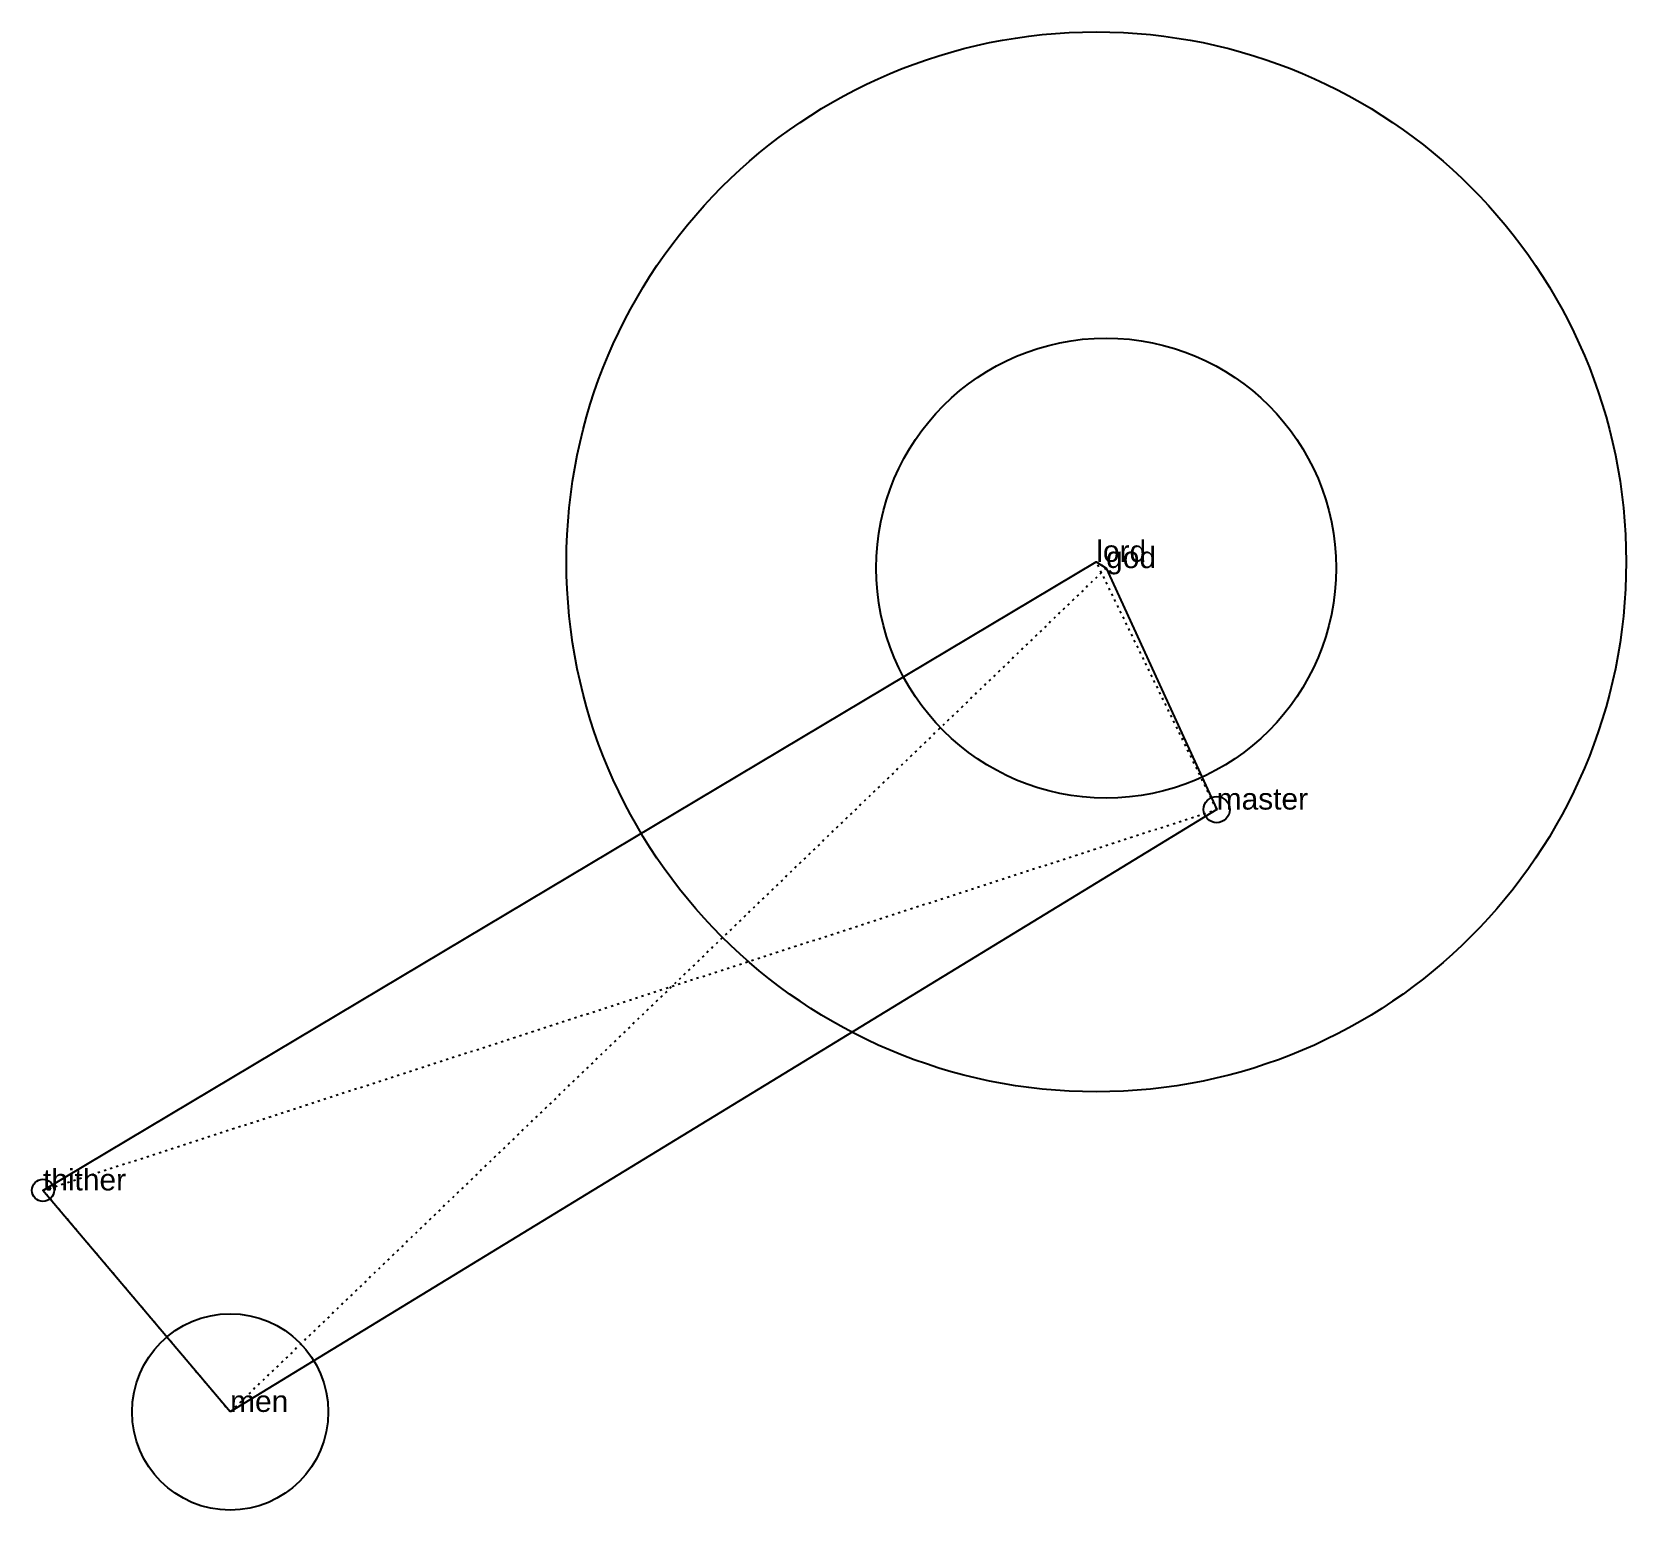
# Model space of a CAD drawing. Extents: x -5.5 to 69, y -26.2 to 42.8.
import ezdxf

# ---------------------------------------------------------------- set-up
doc = ezdxf.new("R2010")
doc.units = 0
doc.linetypes.add('DOT', pattern=[0.2, 0, -0.2])
doc.layers.add('TEXT', color=1, linetype='CONTINUOUS')
doc.styles.get("Standard").update_dxf_attribs({"font": 'arial.ttf'})

msp = doc.modelspace()

# ---------------------------------------------------------------- linework, layer by layer
for centre, radius in [((44.253, 18.065), 24.75), ((44.713, 17.774), 10.741), ((49.876, 6.497), 0.612), ((-4.953, -11.289), 0.518), ((3.791, -21.634), 4.584)]:
    msp.add_circle(centre, radius)
at = {"layer": 'INTERNAL', "linetype": 'DOT'}
msp.add_polyline3d([(3.791, -21.634, 0), (-4.953, -11.289, 0), (49.876, 6.497, 0), (44.253, 18.065, 0), (44.713, 17.774, 0), (3.791, -21.634, 0)], close=True, dxfattribs=at)
at = {"layer": 'OUTLINE', "linetype": 'CONTINUOUS'}
msp.add_polyline3d([(3.791, -21.634, 0), (-4.953, -11.289, 0), (44.253, 18.065, 0), (44.713, 17.774, 0), (49.876, 6.497, 0), (3.791, -21.634, 0)], close=True, dxfattribs=at)

# ---------------------------------------------------------------- texts
at = {"layer": 'TEXT'}
for s, p in [('lord', (44.253, 18.065)), ('god', (44.713, 17.774)), ('master', (49.876, 6.497)), ('thither', (-4.953, -11.289)), ('men', (3.791, -21.634))]:
    msp.add_text(s, height=1, dxfattribs=at).set_placement(p)

doc.saveas('drawing.dxf')
